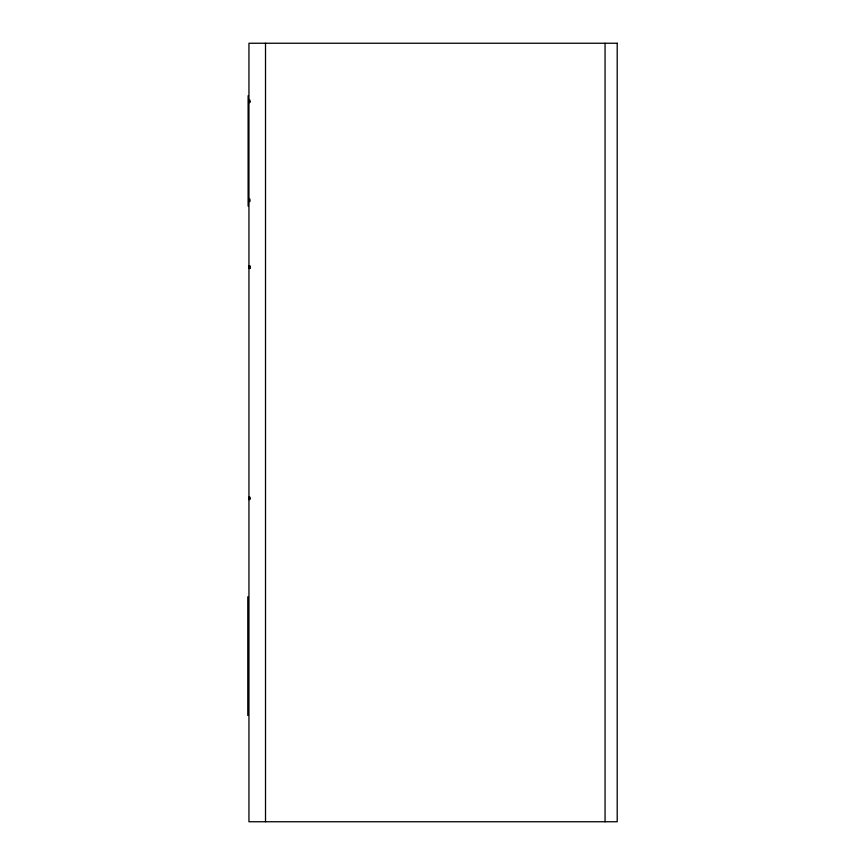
<?xml version="1.0" encoding="UTF-8"?>
<svg xmlns="http://www.w3.org/2000/svg" width="865" height="865" viewBox="0 0 865 865"><rect width="100%" height="100%" fill="white"/><g stroke="black" fill="none" stroke-linecap="round" stroke-linejoin="round"><path stroke-width="1.3" d="M248.947 100.135L249.942 100.113M248.947 100.967L249.942 100.967L248.947 101.054M248.947 101.692L249.942 101.648M248.947 101.713L249.942 101.713M248.947 102.513L249.942 102.502M248.947 199.134L249.942 199.123M248.947 200.053L249.942 199.999M248.947 200.669L249.942 200.648M248.947 201.523L249.942 201.502M248.947 266.031L249.942 266.009M248.947 266.052L249.942 266.074M249.942 266.863L248.947 266.939L249.942 266.993M248.947 267.534L249.942 267.653M248.947 497.137L249.942 497.18M248.947 497.97L249.942 497.97M248.947 498.099L249.942 497.991M249.942 498.64L248.947 498.662L249.942 498.716M248.947 499.581L249.942 499.494M605.067 43.25L605.067 821.75M265.512 43.25L265.512 821.75M248.114 95.723L248.114 206.108M247.79 596.764L247.79 715.463M617.21 43.25L248.947 43.25L248.947 821.75L617.21 821.75L617.21 43.25M249.942 268.388L248.947 268.388L249.942 268.453"/></g></svg>
